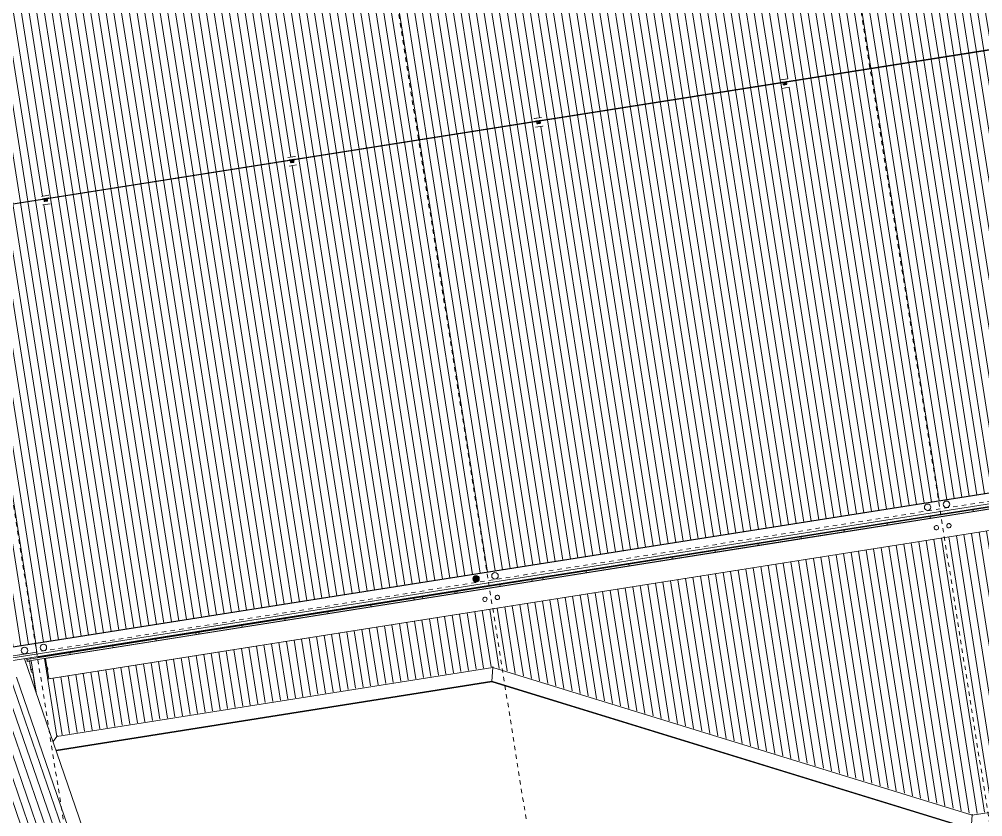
# Model space of a CAD drawing. Header units: metres. Extents: x -2358 to -2216, y 3959 to 4067.
# Drawn here: x -2309.77 to -2287.64, y 3996.88 to 4015.19 of the extents above; entities that cross this region are included whole.
import ezdxf

# ---------------------------------------------------------------- set-up
doc = ezdxf.new("R2010")
doc.units = ezdxf.units.M
doc.linetypes.add('Grid Line', pattern=[0.021, 0.012, -0.003, 0.003, -0.003])
for name, color, linetype, lineweight in [('A-ROOF', 132, 'Continuous', 5), ('A-ROOF-OTLN', 132, 'Continuous', 5), ('A-ROOF-PATT', 132, 'Continuous', 5), ('A-WALL', 113, 'Continuous', 5), ('P-SANR-FIXT', 6, 'Continuous', 5), ('Q-SPCQ', 91, 'Continuous', 5), ('S-GRID', 1, 'Continuous', 5)]:
    doc.layers.add(name, color=color, linetype=linetype, lineweight=lineweight)

# ---------------------------------------------------------------- blocks, each defined once
blk = doc.blocks.new('Downpipe - L Spreader - Default-V1-ROOF - Part B')
at = {"layer": 'P-SANR-FIXT'}
blk.add_hatch(color=11, dxfattribs=at).paths.add_polyline_path([(-0.04, 0.435), (-0.02, 0.438), (-0.002, 0.445), (0.013, 0.457), (0.025, 0.473), (0.033, 0.491), (0.035, 0.51), (0.033, 0.529), (0.025, 0.548), (0.013, 0.563), (-0.002, 0.575), (-0.02, 0.582), (-0.04, 0.585), (-0.059, 0.582), (-0.077, 0.575), (-0.094, 0.562), (-0.105, 0.548), (-0.112, 0.529), (-0.115, 0.51), (-0.112, 0.491), (-0.105, 0.473), (-0.092, 0.456), (-0.077, 0.445), (-0.059, 0.438)])
for start, end in [(0, 180), (180, 0)]:
    blk.add_arc((-0.04, 0.51), 0.075, start, end, dxfattribs=at)
blk = doc.blocks.new('Downpipe - L Spreader - Default-V3-ROOF - Part B')
at = {"layer": 'P-SANR-FIXT'}
for start, end in [(0, 180), (180, 0)]:
    blk.add_arc((-0.04, 0.51), 0.075, start, end, dxfattribs=at)
blk = doc.blocks.new('Static Line_Sayfa_Metal Deck_Pan Mount - Up to 15 _ pitch - Max 2 Users-1847625-ROOF - Part B')
at = {"layer": 'Q-SPCQ'}
for p, q in [((-2241.27, 4021.782), (-2314.822, 4010.184)), ((-2314.821, 4010.176), (-2241.269, 4021.774)), ((-2292.287, 4013.802), (-2292.283, 4013.802)), ((-2292.281, 4013.802), (-2292.285, 4013.803)), ((-2292.282, 4013.802), (-2292.118, 4013.827)), ((-2292.12, 4013.827), (-2292.28, 4013.802)), ((-2292.256, 4013.745), (-2292.26, 4013.743)), ((-2292.259, 4013.737), (-2292.26, 4013.743)), ((-2292.258, 4013.733), (-2292.259, 4013.737)), ((-2292.258, 4013.733), (-2292.254, 4013.732)), ((-2292.128, 4013.765), (-2292.253, 4013.745)), ((-2292.251, 4013.732), (-2292.126, 4013.752)), ((-2292.151, 4013.763), (-2292.23, 4013.75)), ((-2292.23, 4013.75), (-2292.23, 4013.75)), ((-2292.23, 4013.75), (-2292.23, 4013.749)), ((-2292.222, 4013.695), (-2292.228, 4013.737)), ((-2292.204, 4013.713), (-2292.204, 4013.713)), ((-2292.204, 4013.682), (-2292.155, 4013.69)), ((-2292.196, 4013.714), (-2292.196, 4013.713)), ((-2292.194, 4013.713), (-2292.194, 4013.713)), ((-2292.175, 4013.716), (-2292.175, 4013.716)), ((-2292.173, 4013.717), (-2292.173, 4013.717)), ((-2292.165, 4013.719), (-2292.165, 4013.719)), ((-2292.151, 4013.761), (-2292.151, 4013.763)), ((-2292.151, 4013.763), (-2292.151, 4013.762)), ((-2292.149, 4013.749), (-2292.143, 4013.707)), ((-2292.121, 4013.765), (-2292.126, 4013.765)), ((-2292.124, 4013.753), (-2292.12, 4013.754)), ((-2292.121, 4013.765), (-2292.12, 4013.759)), ((-2292.12, 4013.759), (-2292.12, 4013.755)), ((-2292.116, 4013.829), (-2292.119, 4013.828)), ((-2292.117, 4013.828), (-2292.114, 4013.829)), ((-2292.252, 4013.605), (-2292.256, 4013.605)), ((-2292.087, 4013.631), (-2292.251, 4013.605)), ((-2292.083, 4013.633), (-2292.086, 4013.631)), ((-2297.944, 4012.91), (-2297.941, 4012.909)), ((-2297.939, 4012.91), (-2297.942, 4012.91)), ((-2297.94, 4012.91), (-2297.776, 4012.935)), ((-2297.777, 4012.935), (-2297.938, 4012.91)), ((-2297.913, 4012.853), (-2297.917, 4012.851)), ((-2297.916, 4012.845), (-2297.917, 4012.851)), ((-2297.916, 4012.841), (-2297.916, 4012.845)), ((-2297.916, 4012.841), (-2297.911, 4012.84)), ((-2297.786, 4012.873), (-2297.911, 4012.853)), ((-2297.909, 4012.84), (-2297.784, 4012.86)), ((-2297.809, 4012.871), (-2297.888, 4012.858)), ((-2297.888, 4012.858), (-2297.888, 4012.858)), ((-2297.888, 4012.857), (-2297.888, 4012.856)), ((-2297.879, 4012.803), (-2297.886, 4012.845)), ((-2297.862, 4012.821), (-2297.862, 4012.82)), ((-2297.862, 4012.79), (-2297.813, 4012.798)), ((-2297.854, 4012.822), (-2297.854, 4012.821)), ((-2297.852, 4012.821), (-2297.852, 4012.821)), ((-2297.832, 4012.824), (-2297.832, 4012.824)), ((-2297.83, 4012.825), (-2297.831, 4012.825)), ((-2297.822, 4012.827), (-2297.823, 4012.827)), ((-2297.809, 4012.869), (-2297.809, 4012.87)), ((-2297.809, 4012.87), (-2297.809, 4012.87)), ((-2297.807, 4012.857), (-2297.8, 4012.815)), ((-2297.779, 4012.873), (-2297.783, 4012.873)), ((-2297.781, 4012.861), (-2297.777, 4012.862)), ((-2297.779, 4012.873), (-2297.778, 4012.867)), ((-2297.778, 4012.867), (-2297.777, 4012.863)), ((-2297.773, 4012.937), (-2297.776, 4012.935)), ((-2297.775, 4012.936), (-2297.771, 4012.937)), ((-2297.91, 4012.713), (-2297.913, 4012.713)), ((-2297.745, 4012.739), (-2297.909, 4012.713)), ((-2297.74, 4012.741), (-2297.744, 4012.739)), ((-2303.602, 4012.018), (-2303.598, 4012.017)), ((-2303.597, 4012.018), (-2303.6, 4012.018)), ((-2303.597, 4012.017), (-2303.434, 4012.043)), ((-2303.435, 4012.043), (-2303.596, 4012.018)), ((-2303.571, 4011.96), (-2303.575, 4011.959)), ((-2303.574, 4011.953), (-2303.575, 4011.959)), ((-2303.573, 4011.949), (-2303.574, 4011.953)), ((-2303.573, 4011.948), (-2303.569, 4011.948)), ((-2303.443, 4011.981), (-2303.569, 4011.961)), ((-2303.567, 4011.948), (-2303.441, 4011.968)), ((-2303.467, 4011.978), (-2303.546, 4011.966)), ((-2303.546, 4011.966), (-2303.546, 4011.966)), ((-2303.546, 4011.965), (-2303.545, 4011.964)), ((-2303.537, 4011.911), (-2303.544, 4011.952)), ((-2303.52, 4011.898), (-2303.471, 4011.906)), ((-2303.519, 4011.929), (-2303.519, 4011.928)), ((-2303.511, 4011.93), (-2303.511, 4011.929)), ((-2303.509, 4011.929), (-2303.509, 4011.929)), ((-2303.49, 4011.932), (-2303.49, 4011.932)), ((-2303.488, 4011.933), (-2303.488, 4011.933)), ((-2303.48, 4011.934), (-2303.48, 4011.935)), ((-2303.466, 4011.977), (-2303.467, 4011.978)), ((-2303.467, 4011.978), (-2303.467, 4011.978)), ((-2303.465, 4011.965), (-2303.458, 4011.923)), ((-2303.437, 4011.981), (-2303.441, 4011.981)), ((-2303.439, 4011.969), (-2303.435, 4011.97)), ((-2303.437, 4011.981), (-2303.436, 4011.975)), ((-2303.436, 4011.975), (-2303.435, 4011.971)), ((-2303.431, 4012.045), (-2303.434, 4012.043)), ((-2303.433, 4012.043), (-2303.429, 4012.045)), ((-2303.567, 4011.821), (-2303.571, 4011.821)), ((-2303.402, 4011.846), (-2303.566, 4011.821)), ((-2303.398, 4011.848), (-2303.402, 4011.847)), ((-2309.26, 4011.126), (-2309.256, 4011.125)), ((-2309.254, 4011.126), (-2309.258, 4011.126)), ((-2309.255, 4011.125), (-2309.091, 4011.151)), ((-2309.093, 4011.151), (-2309.253, 4011.126)), ((-2309.229, 4011.068), (-2309.233, 4011.067)), ((-2309.232, 4011.061), (-2309.233, 4011.067)), ((-2309.231, 4011.057), (-2309.232, 4011.061)), ((-2309.231, 4011.056), (-2309.227, 4011.056)), ((-2309.101, 4011.089), (-2309.226, 4011.069)), ((-2309.224, 4011.056), (-2309.099, 4011.076)), ((-2309.124, 4011.086), (-2309.203, 4011.074)), ((-2309.203, 4011.074), (-2309.203, 4011.074)), ((-2309.203, 4011.073), (-2309.203, 4011.072)), ((-2309.195, 4011.019), (-2309.201, 4011.06)), ((-2309.178, 4011.006), (-2309.128, 4011.014)), ((-2309.177, 4011.036), (-2309.177, 4011.036)), ((-2309.169, 4011.037), (-2309.169, 4011.037)), ((-2309.167, 4011.037), (-2309.167, 4011.037)), ((-2309.148, 4011.04), (-2309.148, 4011.04)), ((-2309.146, 4011.04), (-2309.146, 4011.041)), ((-2309.138, 4011.042), (-2309.138, 4011.043)), ((-2309.124, 4011.085), (-2309.124, 4011.086)), ((-2309.124, 4011.086), (-2309.124, 4011.086)), ((-2309.122, 4011.073), (-2309.116, 4011.031)), ((-2309.094, 4011.088), (-2309.099, 4011.089)), ((-2309.097, 4011.076), (-2309.093, 4011.078)), ((-2309.094, 4011.088), (-2309.094, 4011.083)), ((-2309.094, 4011.083), (-2309.093, 4011.079)), ((-2309.089, 4011.153), (-2309.092, 4011.151)), ((-2309.09, 4011.151), (-2309.087, 4011.153)), ((-2309.225, 4010.928), (-2309.229, 4010.929)), ((-2309.06, 4010.954), (-2309.224, 4010.928)), ((-2309.056, 4010.956), (-2309.059, 4010.955))]:
    blk.add_line(p, q, dxfattribs=at)
at = {"layer": 'Q-SPCQ', "flags": 128}
for points in [[(-2292.256, 4013.745), (-2292.255, 4013.745), (-2292.255, 4013.745), (-2292.254, 4013.745), (-2292.254, 4013.745), (-2292.254, 4013.745), (-2292.253, 4013.745)], [(-2292.251, 4013.732), (-2292.252, 4013.732), (-2292.252, 4013.732), (-2292.252, 4013.732), (-2292.253, 4013.732), (-2292.253, 4013.732), (-2292.254, 4013.732)], [(-2292.196, 4013.713), (-2292.196, 4013.713), (-2292.196, 4013.712), (-2292.196, 4013.712), (-2292.195, 4013.711), (-2292.195, 4013.711), (-2292.195, 4013.71), (-2292.195, 4013.71), (-2292.195, 4013.71), (-2292.195, 4013.709), (-2292.194, 4013.709), (-2292.194, 4013.708), (-2292.194, 4013.708), (-2292.193, 4013.708), (-2292.193, 4013.707), (-2292.193, 4013.707), (-2292.193, 4013.707), (-2292.192, 4013.706), (-2292.192, 4013.706), (-2292.191, 4013.706), (-2292.191, 4013.705), (-2292.191, 4013.705), (-2292.19, 4013.705), (-2292.19, 4013.705), (-2292.189, 4013.704), (-2292.189, 4013.704), (-2292.189, 4013.704), (-2292.188, 4013.704), (-2292.188, 4013.704), (-2292.187, 4013.704), (-2292.187, 4013.704), (-2292.186, 4013.703), (-2292.186, 4013.703), (-2292.185, 4013.703), (-2292.185, 4013.703), (-2292.184, 4013.703), (-2292.184, 4013.703), (-2292.184, 4013.703), (-2292.183, 4013.703), (-2292.183, 4013.703), (-2292.182, 4013.703)], [(-2292.194, 4013.713), (-2292.194, 4013.713), (-2292.194, 4013.712), (-2292.194, 4013.712), (-2292.193, 4013.712), (-2292.193, 4013.711), (-2292.193, 4013.711), (-2292.193, 4013.711), (-2292.193, 4013.71), (-2292.193, 4013.71), (-2292.193, 4013.71), (-2292.192, 4013.709), (-2292.192, 4013.709), (-2292.192, 4013.709), (-2292.192, 4013.708), (-2292.191, 4013.708), (-2292.191, 4013.708), (-2292.191, 4013.707), (-2292.19, 4013.707), (-2292.19, 4013.707), (-2292.19, 4013.707), (-2292.19, 4013.707), (-2292.189, 4013.706), (-2292.189, 4013.706), (-2292.189, 4013.706), (-2292.188, 4013.706), (-2292.188, 4013.706), (-2292.187, 4013.706), (-2292.187, 4013.705), (-2292.187, 4013.705), (-2292.186, 4013.705), (-2292.186, 4013.705), (-2292.186, 4013.705), (-2292.185, 4013.705), (-2292.185, 4013.705), (-2292.184, 4013.705), (-2292.184, 4013.705), (-2292.184, 4013.705), (-2292.183, 4013.705), (-2292.183, 4013.705), (-2292.183, 4013.705)], [(-2292.183, 4013.705), (-2292.182, 4013.705), (-2292.182, 4013.705), (-2292.182, 4013.705), (-2292.181, 4013.705), (-2292.181, 4013.706), (-2292.181, 4013.706), (-2292.18, 4013.706), (-2292.18, 4013.706), (-2292.179, 4013.706), (-2292.179, 4013.706), (-2292.179, 4013.707), (-2292.179, 4013.707), (-2292.178, 4013.707), (-2292.178, 4013.707), (-2292.178, 4013.708), (-2292.177, 4013.708), (-2292.177, 4013.708), (-2292.177, 4013.708), (-2292.177, 4013.709), (-2292.176, 4013.709), (-2292.176, 4013.709), (-2292.176, 4013.71), (-2292.176, 4013.71), (-2292.176, 4013.71), (-2292.175, 4013.711), (-2292.175, 4013.711), (-2292.175, 4013.711), (-2292.175, 4013.712), (-2292.175, 4013.712), (-2292.175, 4013.713), (-2292.175, 4013.713), (-2292.175, 4013.713), (-2292.175, 4013.714), (-2292.175, 4013.714), (-2292.175, 4013.715), (-2292.175, 4013.715), (-2292.175, 4013.715), (-2292.175, 4013.716), (-2292.175, 4013.716), (-2292.175, 4013.716)], [(-2292.182, 4013.703), (-2292.182, 4013.703), (-2292.182, 4013.704), (-2292.181, 4013.704), (-2292.181, 4013.704), (-2292.18, 4013.704), (-2292.18, 4013.704), (-2292.179, 4013.704), (-2292.179, 4013.705), (-2292.179, 4013.705), (-2292.178, 4013.705), (-2292.178, 4013.705), (-2292.177, 4013.706), (-2292.177, 4013.706), (-2292.177, 4013.706), (-2292.176, 4013.706), (-2292.176, 4013.707), (-2292.176, 4013.707), (-2292.175, 4013.707), (-2292.175, 4013.708), (-2292.175, 4013.708), (-2292.174, 4013.709), (-2292.174, 4013.709), (-2292.174, 4013.709), (-2292.174, 4013.71), (-2292.174, 4013.71), (-2292.173, 4013.711), (-2292.173, 4013.711), (-2292.173, 4013.712), (-2292.173, 4013.712), (-2292.173, 4013.712), (-2292.173, 4013.713), (-2292.173, 4013.713), (-2292.173, 4013.714), (-2292.173, 4013.714), (-2292.173, 4013.715), (-2292.173, 4013.715), (-2292.173, 4013.716), (-2292.173, 4013.716), (-2292.173, 4013.717), (-2292.173, 4013.717)], [(-2292.128, 4013.765), (-2292.128, 4013.765), (-2292.127, 4013.765), (-2292.127, 4013.765), (-2292.126, 4013.765), (-2292.126, 4013.765), (-2292.126, 4013.765)], [(-2292.124, 4013.753), (-2292.124, 4013.753), (-2292.125, 4013.753), (-2292.125, 4013.752), (-2292.125, 4013.752), (-2292.126, 4013.752), (-2292.126, 4013.752)], [(-2297.913, 4012.853), (-2297.913, 4012.853), (-2297.912, 4012.853), (-2297.912, 4012.853), (-2297.912, 4012.853), (-2297.911, 4012.853), (-2297.911, 4012.853)], [(-2297.909, 4012.84), (-2297.909, 4012.84), (-2297.91, 4012.84), (-2297.91, 4012.84), (-2297.911, 4012.84), (-2297.911, 4012.84), (-2297.911, 4012.84)], [(-2297.854, 4012.821), (-2297.854, 4012.821), (-2297.853, 4012.82), (-2297.853, 4012.82), (-2297.853, 4012.819), (-2297.853, 4012.819), (-2297.853, 4012.818), (-2297.853, 4012.818), (-2297.852, 4012.817), (-2297.852, 4012.817), (-2297.852, 4012.817), (-2297.852, 4012.816), (-2297.851, 4012.816), (-2297.851, 4012.816), (-2297.851, 4012.815), (-2297.851, 4012.815), (-2297.85, 4012.814), (-2297.85, 4012.814), (-2297.85, 4012.814), (-2297.849, 4012.814), (-2297.849, 4012.813), (-2297.848, 4012.813), (-2297.848, 4012.813), (-2297.848, 4012.813), (-2297.847, 4012.812), (-2297.847, 4012.812), (-2297.846, 4012.812), (-2297.846, 4012.812), (-2297.845, 4012.812), (-2297.845, 4012.812), (-2297.845, 4012.811), (-2297.844, 4012.811), (-2297.844, 4012.811), (-2297.843, 4012.811), (-2297.843, 4012.811), (-2297.842, 4012.811), (-2297.842, 4012.811), (-2297.841, 4012.811), (-2297.841, 4012.811), (-2297.84, 4012.811), (-2297.84, 4012.811)], [(-2297.852, 4012.821), (-2297.851, 4012.821), (-2297.851, 4012.82), (-2297.851, 4012.82), (-2297.851, 4012.82), (-2297.851, 4012.819), (-2297.851, 4012.819), (-2297.851, 4012.818), (-2297.851, 4012.818), (-2297.85, 4012.818), (-2297.85, 4012.817), (-2297.85, 4012.817), (-2297.85, 4012.817), (-2297.85, 4012.816), (-2297.849, 4012.816), (-2297.849, 4012.816), (-2297.849, 4012.816), (-2297.848, 4012.815), (-2297.848, 4012.815), (-2297.848, 4012.815), (-2297.848, 4012.815), (-2297.847, 4012.814), (-2297.847, 4012.814), (-2297.847, 4012.814), (-2297.846, 4012.814), (-2297.846, 4012.814), (-2297.845, 4012.814), (-2297.845, 4012.813), (-2297.845, 4012.813), (-2297.844, 4012.813), (-2297.844, 4012.813), (-2297.844, 4012.813), (-2297.843, 4012.813), (-2297.843, 4012.813), (-2297.842, 4012.813), (-2297.842, 4012.813), (-2297.842, 4012.813), (-2297.841, 4012.813), (-2297.841, 4012.813), (-2297.841, 4012.813), (-2297.84, 4012.813)], [(-2297.84, 4012.811), (-2297.84, 4012.811), (-2297.839, 4012.811), (-2297.839, 4012.812), (-2297.838, 4012.812), (-2297.838, 4012.812), (-2297.837, 4012.812), (-2297.837, 4012.812), (-2297.837, 4012.812), (-2297.836, 4012.813), (-2297.836, 4012.813), (-2297.835, 4012.813), (-2297.835, 4012.813), (-2297.835, 4012.814), (-2297.834, 4012.814), (-2297.834, 4012.814), (-2297.834, 4012.815), (-2297.833, 4012.815), (-2297.833, 4012.815), (-2297.833, 4012.816), (-2297.832, 4012.816), (-2297.832, 4012.816), (-2297.832, 4012.817), (-2297.832, 4012.817), (-2297.831, 4012.818), (-2297.831, 4012.818), (-2297.831, 4012.819), (-2297.831, 4012.819), (-2297.831, 4012.819), (-2297.831, 4012.82), (-2297.831, 4012.82), (-2297.83, 4012.821), (-2297.83, 4012.821), (-2297.83, 4012.822), (-2297.83, 4012.822), (-2297.83, 4012.823), (-2297.83, 4012.823), (-2297.83, 4012.824), (-2297.83, 4012.824), (-2297.83, 4012.825), (-2297.83, 4012.825)], [(-2297.84, 4012.813), (-2297.84, 4012.813), (-2297.84, 4012.813), (-2297.839, 4012.813), (-2297.839, 4012.813), (-2297.839, 4012.813), (-2297.838, 4012.814), (-2297.838, 4012.814), (-2297.838, 4012.814), (-2297.837, 4012.814), (-2297.837, 4012.814), (-2297.837, 4012.815), (-2297.836, 4012.815), (-2297.836, 4012.815), (-2297.836, 4012.815), (-2297.835, 4012.816), (-2297.835, 4012.816), (-2297.835, 4012.816), (-2297.835, 4012.816), (-2297.834, 4012.817), (-2297.834, 4012.817), (-2297.834, 4012.817), (-2297.834, 4012.818), (-2297.833, 4012.818), (-2297.833, 4012.818), (-2297.833, 4012.819), (-2297.833, 4012.819), (-2297.833, 4012.819), (-2297.833, 4012.82), (-2297.833, 4012.82), (-2297.832, 4012.821), (-2297.832, 4012.821), (-2297.832, 4012.821), (-2297.832, 4012.822), (-2297.832, 4012.822), (-2297.832, 4012.822), (-2297.832, 4012.823), (-2297.832, 4012.823), (-2297.832, 4012.824), (-2297.832, 4012.824), (-2297.832, 4012.824)], [(-2297.786, 4012.873), (-2297.785, 4012.873), (-2297.785, 4012.873), (-2297.785, 4012.873), (-2297.784, 4012.873), (-2297.784, 4012.873), (-2297.783, 4012.873)], [(-2297.781, 4012.861), (-2297.782, 4012.861), (-2297.782, 4012.86), (-2297.783, 4012.86), (-2297.783, 4012.86), (-2297.783, 4012.86), (-2297.784, 4012.86)], [(-2303.571, 4011.96), (-2303.571, 4011.961), (-2303.57, 4011.961), (-2303.57, 4011.961), (-2303.569, 4011.961), (-2303.569, 4011.961), (-2303.569, 4011.961)], [(-2303.567, 4011.948), (-2303.567, 4011.948), (-2303.567, 4011.948), (-2303.568, 4011.948), (-2303.568, 4011.948), (-2303.569, 4011.948), (-2303.569, 4011.948)], [(-2303.511, 4011.929), (-2303.511, 4011.928), (-2303.511, 4011.928), (-2303.511, 4011.928), (-2303.511, 4011.927), (-2303.511, 4011.927), (-2303.511, 4011.926), (-2303.51, 4011.926), (-2303.51, 4011.925), (-2303.51, 4011.925), (-2303.51, 4011.925), (-2303.509, 4011.924), (-2303.509, 4011.924), (-2303.509, 4011.923), (-2303.509, 4011.923), (-2303.508, 4011.923), (-2303.508, 4011.922), (-2303.508, 4011.922), (-2303.507, 4011.922), (-2303.507, 4011.921), (-2303.506, 4011.921), (-2303.506, 4011.921), (-2303.506, 4011.921), (-2303.505, 4011.92), (-2303.505, 4011.92), (-2303.504, 4011.92), (-2303.504, 4011.92), (-2303.504, 4011.92), (-2303.503, 4011.92), (-2303.503, 4011.919), (-2303.502, 4011.919), (-2303.502, 4011.919), (-2303.501, 4011.919), (-2303.501, 4011.919), (-2303.5, 4011.919), (-2303.5, 4011.919), (-2303.499, 4011.919), (-2303.499, 4011.919), (-2303.498, 4011.919), (-2303.498, 4011.919), (-2303.498, 4011.919)], [(-2303.509, 4011.929), (-2303.509, 4011.929), (-2303.509, 4011.928), (-2303.509, 4011.928), (-2303.509, 4011.927), (-2303.509, 4011.927), (-2303.509, 4011.927), (-2303.508, 4011.926), (-2303.508, 4011.926), (-2303.508, 4011.926), (-2303.508, 4011.925), (-2303.508, 4011.925), (-2303.507, 4011.925), (-2303.507, 4011.924), (-2303.507, 4011.924), (-2303.507, 4011.924), (-2303.506, 4011.924), (-2303.506, 4011.923), (-2303.506, 4011.923), (-2303.506, 4011.923), (-2303.505, 4011.923), (-2303.505, 4011.922), (-2303.505, 4011.922), (-2303.504, 4011.922), (-2303.504, 4011.922), (-2303.504, 4011.922), (-2303.503, 4011.921), (-2303.503, 4011.921), (-2303.502, 4011.921), (-2303.502, 4011.921), (-2303.502, 4011.921), (-2303.501, 4011.921), (-2303.501, 4011.921), (-2303.501, 4011.921), (-2303.5, 4011.921), (-2303.5, 4011.921), (-2303.499, 4011.921), (-2303.499, 4011.921), (-2303.499, 4011.921), (-2303.498, 4011.921), (-2303.498, 4011.921)], [(-2303.498, 4011.919), (-2303.497, 4011.919), (-2303.497, 4011.919), (-2303.497, 4011.919), (-2303.496, 4011.92), (-2303.496, 4011.92), (-2303.495, 4011.92), (-2303.495, 4011.92), (-2303.494, 4011.92), (-2303.494, 4011.921), (-2303.494, 4011.921), (-2303.493, 4011.921), (-2303.493, 4011.921), (-2303.492, 4011.922), (-2303.492, 4011.922), (-2303.492, 4011.922), (-2303.491, 4011.923), (-2303.491, 4011.923), (-2303.491, 4011.923), (-2303.49, 4011.924), (-2303.49, 4011.924), (-2303.49, 4011.924), (-2303.49, 4011.925), (-2303.489, 4011.925), (-2303.489, 4011.926), (-2303.489, 4011.926), (-2303.489, 4011.926), (-2303.489, 4011.927), (-2303.488, 4011.927), (-2303.488, 4011.928), (-2303.488, 4011.928), (-2303.488, 4011.929), (-2303.488, 4011.929), (-2303.488, 4011.93), (-2303.488, 4011.93), (-2303.488, 4011.931), (-2303.488, 4011.931), (-2303.488, 4011.932), (-2303.488, 4011.932), (-2303.488, 4011.932), (-2303.488, 4011.933)], [(-2303.498, 4011.921), (-2303.498, 4011.921), (-2303.497, 4011.921), (-2303.497, 4011.921), (-2303.497, 4011.921), (-2303.496, 4011.921), (-2303.496, 4011.922), (-2303.496, 4011.922), (-2303.495, 4011.922), (-2303.495, 4011.922), (-2303.495, 4011.922), (-2303.494, 4011.922), (-2303.494, 4011.923), (-2303.494, 4011.923), (-2303.493, 4011.923), (-2303.493, 4011.923), (-2303.493, 4011.924), (-2303.492, 4011.924), (-2303.492, 4011.924), (-2303.492, 4011.925), (-2303.492, 4011.925), (-2303.492, 4011.925), (-2303.491, 4011.926), (-2303.491, 4011.926), (-2303.491, 4011.926), (-2303.491, 4011.927), (-2303.491, 4011.927), (-2303.491, 4011.927), (-2303.49, 4011.928), (-2303.49, 4011.928), (-2303.49, 4011.928), (-2303.49, 4011.929), (-2303.49, 4011.929), (-2303.49, 4011.93), (-2303.49, 4011.93), (-2303.49, 4011.93), (-2303.49, 4011.931), (-2303.49, 4011.931), (-2303.49, 4011.932), (-2303.49, 4011.932), (-2303.49, 4011.932)], [(-2303.443, 4011.981), (-2303.443, 4011.981), (-2303.443, 4011.981), (-2303.442, 4011.981), (-2303.442, 4011.981), (-2303.441, 4011.981), (-2303.441, 4011.981)], [(-2303.439, 4011.969), (-2303.44, 4011.968), (-2303.44, 4011.968), (-2303.44, 4011.968), (-2303.441, 4011.968), (-2303.441, 4011.968), (-2303.441, 4011.968)], [(-2309.229, 4011.068), (-2309.228, 4011.068), (-2309.228, 4011.069), (-2309.227, 4011.069), (-2309.227, 4011.069), (-2309.227, 4011.069), (-2309.226, 4011.069)], [(-2309.224, 4011.056), (-2309.225, 4011.056), (-2309.225, 4011.056), (-2309.226, 4011.056), (-2309.226, 4011.056), (-2309.226, 4011.056), (-2309.227, 4011.056)], [(-2309.169, 4011.037), (-2309.169, 4011.036), (-2309.169, 4011.036), (-2309.169, 4011.035), (-2309.169, 4011.035), (-2309.168, 4011.035), (-2309.168, 4011.034), (-2309.168, 4011.034), (-2309.168, 4011.033), (-2309.168, 4011.033), (-2309.167, 4011.032), (-2309.167, 4011.032), (-2309.167, 4011.032), (-2309.167, 4011.031), (-2309.166, 4011.031), (-2309.166, 4011.031), (-2309.166, 4011.03), (-2309.165, 4011.03), (-2309.165, 4011.03), (-2309.165, 4011.029), (-2309.164, 4011.029), (-2309.164, 4011.029), (-2309.163, 4011.029), (-2309.163, 4011.028), (-2309.163, 4011.028), (-2309.162, 4011.028), (-2309.162, 4011.028), (-2309.161, 4011.028), (-2309.161, 4011.027), (-2309.16, 4011.027), (-2309.16, 4011.027), (-2309.159, 4011.027), (-2309.159, 4011.027), (-2309.159, 4011.027), (-2309.158, 4011.027), (-2309.158, 4011.027), (-2309.157, 4011.027), (-2309.157, 4011.027), (-2309.156, 4011.027), (-2309.156, 4011.027), (-2309.156, 4011.027)], [(-2309.167, 4011.037), (-2309.167, 4011.036), (-2309.167, 4011.036), (-2309.167, 4011.036), (-2309.167, 4011.035), (-2309.166, 4011.035), (-2309.166, 4011.035), (-2309.166, 4011.034), (-2309.166, 4011.034), (-2309.166, 4011.034), (-2309.166, 4011.033), (-2309.165, 4011.033), (-2309.165, 4011.033), (-2309.165, 4011.032), (-2309.165, 4011.032), (-2309.164, 4011.032), (-2309.164, 4011.031), (-2309.164, 4011.031), (-2309.164, 4011.031), (-2309.163, 4011.031), (-2309.163, 4011.03), (-2309.163, 4011.03), (-2309.162, 4011.03), (-2309.162, 4011.03), (-2309.162, 4011.03), (-2309.161, 4011.029), (-2309.161, 4011.029), (-2309.161, 4011.029), (-2309.16, 4011.029), (-2309.16, 4011.029), (-2309.159, 4011.029), (-2309.159, 4011.029), (-2309.159, 4011.029), (-2309.158, 4011.029), (-2309.158, 4011.029), (-2309.157, 4011.029), (-2309.157, 4011.029), (-2309.157, 4011.029), (-2309.156, 4011.029), (-2309.156, 4011.029), (-2309.156, 4011.029)], [(-2309.156, 4011.027), (-2309.155, 4011.027), (-2309.155, 4011.027), (-2309.154, 4011.027), (-2309.154, 4011.028), (-2309.153, 4011.028), (-2309.153, 4011.028), (-2309.152, 4011.028), (-2309.152, 4011.028), (-2309.152, 4011.028), (-2309.151, 4011.029), (-2309.151, 4011.029), (-2309.15, 4011.029), (-2309.15, 4011.03), (-2309.15, 4011.03), (-2309.149, 4011.03), (-2309.149, 4011.03), (-2309.149, 4011.031), (-2309.148, 4011.031), (-2309.148, 4011.032), (-2309.148, 4011.032), (-2309.148, 4011.032), (-2309.147, 4011.033), (-2309.147, 4011.033), (-2309.147, 4011.034), (-2309.147, 4011.034), (-2309.146, 4011.034), (-2309.146, 4011.035), (-2309.146, 4011.035), (-2309.146, 4011.036), (-2309.146, 4011.036), (-2309.146, 4011.037), (-2309.146, 4011.037), (-2309.146, 4011.038), (-2309.146, 4011.038), (-2309.146, 4011.038), (-2309.146, 4011.039), (-2309.146, 4011.039), (-2309.146, 4011.04), (-2309.146, 4011.04), (-2309.146, 4011.04)], [(-2309.156, 4011.029), (-2309.155, 4011.029), (-2309.155, 4011.029), (-2309.155, 4011.029), (-2309.154, 4011.029), (-2309.154, 4011.029), (-2309.154, 4011.029), (-2309.153, 4011.03), (-2309.153, 4011.03), (-2309.153, 4011.03), (-2309.152, 4011.03), (-2309.152, 4011.03), (-2309.152, 4011.031), (-2309.151, 4011.031), (-2309.151, 4011.031), (-2309.151, 4011.031), (-2309.15, 4011.032), (-2309.15, 4011.032), (-2309.15, 4011.032), (-2309.15, 4011.032), (-2309.149, 4011.033), (-2309.149, 4011.033), (-2309.149, 4011.033), (-2309.149, 4011.034), (-2309.149, 4011.034), (-2309.148, 4011.034), (-2309.148, 4011.035), (-2309.148, 4011.035), (-2309.148, 4011.036), (-2309.148, 4011.036), (-2309.148, 4011.036), (-2309.148, 4011.037), (-2309.148, 4011.037), (-2309.148, 4011.037), (-2309.148, 4011.038), (-2309.148, 4011.038), (-2309.148, 4011.039), (-2309.148, 4011.039), (-2309.148, 4011.039), (-2309.148, 4011.04), (-2309.148, 4011.04)], [(-2309.101, 4011.089), (-2309.101, 4011.089), (-2309.1, 4011.089), (-2309.1, 4011.089), (-2309.1, 4011.089), (-2309.099, 4011.089), (-2309.099, 4011.089)], [(-2309.097, 4011.076), (-2309.097, 4011.076), (-2309.098, 4011.076), (-2309.098, 4011.076), (-2309.098, 4011.076), (-2309.099, 4011.076), (-2309.099, 4011.076)]]:
    blk.add_lwpolyline(points, dxfattribs=at)
at = {"layer": 'Q-SPCQ'}
for centre, major_axis, ratio, start_param, end_param in [((-2292.282, 4013.802), (0.000988, 0.000156), 0.087156, 3.393752, 4.712389), ((-2292.28, 4013.802), (0.000988, 0.000156), 0.087156, 4.492616, 4.712389), ((-2292.28, 4013.802), (0.000988, 0.000156), 0.087156, 3.393752, 3.833298), ((-2292.292, 4013.738), (0.0691, 0.0109), 0.087156, 0.229391, 0.458783), ((-2292.207, 4013.697), (0.0148, 0.0023), 0.996195, 3.141593, 4.712389), ((-2292.207, 4013.697), (0.0148, 0.0023), 0.996195, 3.435816, 4.147516), ((-2292.184, 4013.716), (0.0196, 0.0031), 0.996195, 1.570796, 3.141593), ((-2292.184, 4013.716), (0.0196, 0.0031), 0.996195, 1.570796, 4.712389), ((-2292.184, 4013.716), (0.0116, 0.0018), 0.996195, 1.570796, 4.712389), ((-2292.184, 4013.716), (0.0196, 0.0031), 0.996195, 0, 1.570796), ((-2292.184, 4013.716), (0.0196, 0.0031), 0.996195, 4.712389, 7.853982), ((-2292.184, 4013.716), (0.0116, 0.0018), 0.996195, 4.712389, 7.853982), ((-2292.089, 4013.77), (0.0691, 0.0109), 0.087156, 2.68281, 2.912201), ((-2292.157, 4013.705), (0.0148, 0.0023), 0.996195, 4.712389, 6.283185), ((-2292.157, 4013.705), (0.0148, 0.0023), 0.996195, 5.565007, 5.954166), ((-2292.12, 4013.827), (0.000988, 0.000156), 0.087156, 4.712389, 4.932162), ((-2292.12, 4013.827), (0.000988, 0.000156), 0.087156, 5.371707, 6.031026), ((-2292.118, 4013.828), (0.000988, 0.000156), 0.087156, 4.712389, 6.031026), ((-2292.251, 4013.605), (0.000988, 0.000156), 0.087156, 3.393752, 4.712389), ((-2292.087, 4013.631), (0.000988, 0.000156), 0.087156, 4.712389, 6.031026), ((-2297.94, 4012.91), (0.000988, 0.000156), 0.087156, 3.393752, 4.712389), ((-2297.938, 4012.91), (0.000988, 0.000156), 0.087156, 3.393752, 3.833298), ((-2297.938, 4012.91), (0.000988, 0.000156), 0.087156, 4.492616, 4.712389), ((-2297.95, 4012.845), (0.0691, 0.0109), 0.087156, 0.229391, 0.458783), ((-2297.865, 4012.805), (0.0148, 0.0023), 0.996195, 3.141593, 4.712389), ((-2297.865, 4012.805), (0.0148, 0.0023), 0.996195, 3.435816, 4.147516), ((-2297.842, 4012.824), (0.0196, 0.0031), 0.996195, 1.570796, 3.141593), ((-2297.842, 4012.823), (0.0196, 0.0031), 0.996195, 1.570796, 4.712389), ((-2297.842, 4012.823), (0.0116, 0.0018), 0.996195, 1.570796, 4.712389), ((-2297.842, 4012.823), (0.0196, 0.0031), 0.996195, 4.712389, 7.853982), ((-2297.842, 4012.824), (0.0196, 0.0031), 0.996195, 0, 1.570796), ((-2297.842, 4012.823), (0.0116, 0.0018), 0.996195, 4.712389, 7.853982), ((-2297.747, 4012.877), (0.0691, 0.0109), 0.087156, 2.68281, 2.912201), ((-2297.815, 4012.813), (0.0148, 0.0023), 0.996195, 4.712389, 6.283185), ((-2297.815, 4012.813), (0.0148, 0.0023), 0.996195, 5.565007, 5.954166), ((-2297.777, 4012.935), (0.000988, 0.000156), 0.087156, 5.371707, 6.031026), ((-2297.777, 4012.935), (0.000988, 0.000156), 0.087156, 4.712389, 4.932162), ((-2297.776, 4012.935), (0.000988, 0.000156), 0.087156, 4.712389, 6.031026), ((-2297.909, 4012.713), (0.000988, 0.000156), 0.087156, 3.393752, 4.712389), ((-2297.745, 4012.739), (0.000988, 0.000156), 0.087156, 4.712389, 6.031026), ((-2303.597, 4012.017), (0.000988, 0.000156), 0.087156, 3.393752, 4.712389), ((-2303.596, 4012.018), (0.000988, 0.000156), 0.087156, 3.393752, 3.833298), ((-2303.596, 4012.018), (0.000988, 0.000156), 0.087156, 4.492616, 4.712389), ((-2303.607, 4011.953), (0.0691, 0.0109), 0.087156, 0.229391, 0.458783), ((-2303.522, 4011.913), (0.0148, 0.0023), 0.996195, 3.141593, 4.712389), ((-2303.522, 4011.913), (0.0148, 0.0023), 0.996195, 3.435816, 4.147516), ((-2303.5, 4011.931), (0.0196, 0.0031), 0.996195, 1.570796, 4.712389), ((-2303.5, 4011.932), (0.0196, 0.0031), 0.996195, 1.570796, 3.141593), ((-2303.5, 4011.931), (0.0116, 0.0018), 0.996195, 1.570796, 4.712389), ((-2303.5, 4011.932), (0.0196, 0.0031), 0.996195, 0, 1.570796), ((-2303.5, 4011.931), (0.0196, 0.0031), 0.996195, 4.712389, 7.853982), ((-2303.5, 4011.931), (0.0116, 0.0018), 0.996195, 4.712389, 7.853982), ((-2303.404, 4011.985), (0.0691, 0.0109), 0.087156, 2.68281, 2.912201), ((-2303.473, 4011.921), (0.0148, 0.0023), 0.996195, 4.712389, 6.283185), ((-2303.473, 4011.921), (0.0148, 0.0023), 0.996195, 5.565007, 5.954166), ((-2303.435, 4012.043), (0.000988, 0.000156), 0.087156, 4.712389, 4.932162), ((-2303.434, 4012.043), (0.000988, 0.000156), 0.087156, 4.712389, 6.031026), ((-2303.435, 4012.043), (0.000988, 0.000156), 0.087156, 5.371707, 6.031026), ((-2303.566, 4011.821), (0.000988, 0.000156), 0.087156, 3.393752, 4.712389), ((-2303.403, 4011.847), (0.000988, 0.000156), 0.087156, 4.712389, 6.031026), ((-2309.255, 4011.125), (0.000988, 0.000156), 0.087156, 3.393752, 4.712389), ((-2309.253, 4011.126), (0.000988, 0.000156), 0.087156, 4.492616, 4.712389), ((-2309.253, 4011.126), (0.000988, 0.000156), 0.087156, 3.393752, 3.833298), ((-2309.265, 4011.061), (0.0691, 0.0109), 0.087156, 0.229391, 0.458783), ((-2309.18, 4011.021), (0.0148, 0.0023), 0.996195, 3.141593, 4.712389), ((-2309.18, 4011.021), (0.0148, 0.0023), 0.996195, 3.435816, 4.147516), ((-2309.158, 4011.04), (0.0196, 0.0031), 0.996195, 1.570796, 3.141593), ((-2309.158, 4011.039), (0.0196, 0.0031), 0.996195, 1.570796, 4.712389), ((-2309.158, 4011.039), (0.0116, 0.0018), 0.996195, 1.570796, 4.712389), ((-2309.158, 4011.04), (0.0196, 0.0031), 0.996195, 0, 1.570796), ((-2309.158, 4011.039), (0.0196, 0.0031), 0.996195, 4.712389, 7.853982), ((-2309.158, 4011.039), (0.0116, 0.0018), 0.996195, 4.712389, 7.853982), ((-2309.062, 4011.093), (0.0691, 0.0109), 0.087156, 2.68281, 2.912201), ((-2309.131, 4011.029), (0.0148, 0.0023), 0.996195, 4.712389, 6.283185), ((-2309.131, 4011.029), (0.0148, 0.0023), 0.996195, 5.565007, 5.954166), ((-2309.093, 4011.151), (0.000988, 0.000156), 0.087156, 4.712389, 4.932162), ((-2309.093, 4011.151), (0.000988, 0.000156), 0.087156, 5.371707, 6.031026), ((-2309.091, 4011.151), (0.000988, 0.000156), 0.087156, 4.712389, 6.031026), ((-2309.224, 4010.929), (0.000988, 0.000156), 0.087156, 3.393752, 4.712389), ((-2309.06, 4010.954), (0.000988, 0.000156), 0.087156, 4.712389, 6.031026)]:
    blk.add_ellipse(centre, major_axis=major_axis, ratio=ratio, start_param=start_param, end_param=end_param, dxfattribs=at)
blk = doc.blocks.new('Roof Gutters3 - Roof Gutters-1885272-ROOF - Part B')
at = {"layer": 'A-ROOF'}
for p, q in [((-2309.649, 4000.508), (-2298.261, 3967.435)), ((-2309.645, 4000.509), (-2298.274, 3967.485)), ((-2309.829, 4000.084), (-2298.552, 3967.334))]:
    blk.add_line(p, q, dxfattribs=at)
blk = doc.blocks.new('Downpipe - L Spreader - 100D-V21-ROOF - Part B')
at = {"layer": 'P-SANR-FIXT'}
for start, end in [(0, 180), (180, 0)]:
    blk.add_arc((-0.04, 0.436), 0.05, start, end, dxfattribs=at)
blk = doc.blocks.new('Downpipe - L Spreader - 100D-V22-ROOF - Part B')
at = {"layer": 'P-SANR-FIXT'}
for start, end in [(360, 180), (180, 360)]:
    blk.add_arc((-0.04, -0.436), 0.05, start, end, dxfattribs=at)
blk = doc.blocks.new('Downpipe - L Spreader - 100D-V23-ROOF - Part B')
at = {"layer": 'P-SANR-FIXT'}
for start, end in [(130.3854, 180), (180, 229.6145)]:
    blk.add_arc((-0.04, 0.436), 0.05, start, end, dxfattribs=at)
blk = doc.blocks.new('Downpipe - L Spreader - 100D-V24-ROOF - Part B')
at = {"layer": 'P-SANR-FIXT'}
blk.add_line((-0.09, -0.201), (-0.09, -0.436), dxfattribs=at)
for start, end in [(105.7985, 180), (180, 254.6492)]:
    blk.add_arc((-0.04, -0.436), 0.05, start, end, dxfattribs=at)
blk = doc.blocks.new('Roof Gutters4 - Roof Gutters-3348027-ROOF - Part B')
at = {"layer": 'A-ROOF'}
for p, q in [((-2309.502, 4000.505), (-2309.506, 4000.531)), ((-2309.381, 3999.74), (-2309.496, 4000.465)), ((-2309.197, 4000.553), (-2309.2, 4000.568)), ((-2308.908, 3998.725), (-2309.191, 4000.514)), ((-2309.17, 4000.557), (-2309.173, 4000.572)), ((-2309.09, 4000.049), (-2309.164, 4000.518)), ((-2309.385, 3999.754), (-2309.453, 4000.183)), ((-2298.892, 4000.311), (-2308.908, 3998.725)), ((-2298.915, 3999.996), (-2298.892, 4000.311)), ((-2298.892, 4000.311), (-2298.891, 4000.33)), ((-2287.881, 3996.922), (-2298.892, 4000.311)), ((-2298.915, 3999.996), (-2308.923, 3998.411)), ((-2298.913, 3999.977), (-2308.917, 3998.392)), ((-2298.913, 3999.977), (-2298.915, 3999.996)), ((-2287.905, 3996.607), (-2298.915, 3999.996)), ((-2287.902, 3996.588), (-2298.913, 3999.977)), ((-2267.001, 4000.121), (-2287.881, 3996.922)), ((-2308.992, 3998.61), (-2308.908, 3998.725)), ((-2308.908, 3998.725), (-2308.892, 3998.746)), ((-2287.905, 3996.607), (-2287.881, 3996.922)), ((-2287.881, 3996.922), (-2287.88, 3996.941))]:
    blk.add_line(p, q, dxfattribs=at)

msp = doc.modelspace()

# ---------------------------------------------------------------- hatches: boundary and pattern name
at = {"layer": 'A-ROOF-PATT'}
h = msp.add_hatch(dxfattribs=at)
h.set_pattern_fill('FP_6', color=256, style=0, pattern_type=2)
h.set_pattern_definition([(98.961, (-407.14, -208.135), (-0.172864054, -0.027258373), [])])
h.paths.add_polyline_path([(-2319.622, 3999.249), (-2229.894, 4013.398), (-2232.952, 4032.702), (-2322.607, 4018.534), (-2319.555, 3999.26), (-2319.575, 3999.257)])
h.paths.add_polyline_path([(-2315.007, 4010.154), (-2314.999, 4010.156), (-2315.005, 4010.154)])
h.paths.add_polyline_path([(-2239.823, 4022.002), (-2239.823, 4022.003), (-2239.838, 4022.001)])
h.paths.add_polyline_path([(-2240.788, 4021.85), (-2240.788, 4021.851), (-2240.8, 4021.849)])
h.paths.add_polyline_path([(-2258.306, 4018.957), (-2258.306, 4018.957), (-2258.309, 4018.957)])
h.paths.add_polyline_path([(-2263.963, 4018.065), (-2263.963, 4018.065), (-2263.967, 4018.065)])
h.paths.add_polyline_path([(-2269.621, 4017.173), (-2269.621, 4017.173), (-2269.625, 4017.173)])
h.paths.add_polyline_path([(-2275.279, 4016.281), (-2275.279, 4016.281), (-2275.282, 4016.281)])
h.paths.add_polyline_path([(-2280.936, 4015.389), (-2280.936, 4015.389), (-2280.94, 4015.389)])
h.paths.add_polyline_path([(-2292.252, 4013.605), (-2292.252, 4013.605), (-2292.256, 4013.605)])
h.paths.add_polyline_path([(-2318.984, 4009.521), (-2318.984, 4009.522), (-2318.996, 4009.52)])
h.paths.add_polyline_path([(-2319.949, 4009.369), (-2319.949, 4009.37), (-2319.961, 4009.368)])
h.paths.add_polyline_path([(-2320.736, 4009.149), (-2320.759, 4009.303), (-2320.215, 4009.389), (-2320.206, 4009.336), (-2320.169, 4009.341), (-2320.158, 4009.344), (-2314.908, 4010.171), (-2314.917, 4010.234), (-2314.913, 4010.231), (-2314.913, 4010.233), (-2314.9, 4010.235), (-2314.748, 4010.259), (-2314.748, 4010.259), (-2314.744, 4010.259), (-2314.735, 4010.198), (-2309.25, 4011.063), (-2309.26, 4011.126), (-2309.256, 4011.123), (-2309.255, 4011.125), (-2309.243, 4011.127), (-2309.09, 4011.151), (-2309.09, 4011.151), (-2309.087, 4011.151), (-2309.077, 4011.09), (-2303.592, 4011.955), (-2303.602, 4012.018), (-2303.598, 4012.015), (-2303.597, 4012.017), (-2303.585, 4012.02), (-2303.433, 4012.043), (-2303.433, 4012.043), (-2303.429, 4012.043), (-2303.419, 4011.982), (-2297.934, 4012.847), (-2297.944, 4012.91), (-2297.94, 4012.907), (-2297.94, 4012.91), (-2297.927, 4012.912), (-2297.775, 4012.935), (-2297.775, 4012.936), (-2297.771, 4012.935), (-2297.761, 4012.874), (-2292.277, 4013.739), (-2292.287, 4013.802), (-2292.283, 4013.799), (-2292.282, 4013.802), (-2292.269, 4013.804), (-2292.117, 4013.827), (-2292.117, 4013.828), (-2292.113, 4013.827), (-2292.104, 4013.766), (-2286.619, 4014.631), (-2286.629, 4014.694), (-2286.625, 4014.691), (-2286.624, 4014.694), (-2286.612, 4014.696), (-2286.459, 4014.719), (-2286.459, 4014.72), (-2286.456, 4014.72), (-2286.446, 4014.658), (-2280.961, 4015.523), (-2280.971, 4015.586), (-2280.967, 4015.583), (-2280.966, 4015.586), (-2280.954, 4015.588), (-2280.802, 4015.611), (-2280.802, 4015.612), (-2280.798, 4015.612), (-2280.788, 4015.551), (-2275.304, 4016.415), (-2275.314, 4016.479), (-2275.309, 4016.476), (-2275.309, 4016.478), (-2275.296, 4016.48), (-2275.144, 4016.503), (-2275.144, 4016.504), (-2275.14, 4016.504), (-2275.131, 4016.443), (-2269.646, 4017.307), (-2269.656, 4017.371), (-2269.652, 4017.368), (-2269.651, 4017.37), (-2269.639, 4017.372), (-2269.486, 4017.396), (-2269.486, 4017.396), (-2269.483, 4017.396), (-2269.473, 4017.335), (-2263.988, 4018.2), (-2263.998, 4018.263), (-2263.994, 4018.26), (-2263.993, 4018.262), (-2263.981, 4018.264), (-2263.829, 4018.288), (-2263.829, 4018.288), (-2263.825, 4018.288), (-2263.815, 4018.227), (-2258.331, 4019.092), (-2258.34, 4019.155), (-2258.336, 4019.152), (-2258.336, 4019.154), (-2258.323, 4019.156), (-2258.171, 4019.18), (-2258.171, 4019.18), (-2258.167, 4019.18), (-2258.158, 4019.119), (-2252.673, 4019.984), (-2252.683, 4020.047), (-2252.679, 4020.044), (-2252.678, 4020.046), (-2252.666, 4020.049), (-2252.513, 4020.072), (-2252.513, 4020.072), (-2252.51, 4020.072), (-2252.5, 4020.011), (-2247.015, 4020.876), (-2247.025, 4020.939), (-2247.021, 4020.936), (-2247.02, 4020.938), (-2247.008, 4020.941), (-2246.856, 4020.964), (-2246.856, 4020.965), (-2246.852, 4020.964), (-2246.842, 4020.903), (-2241.357, 4021.768), (-2241.367, 4021.831), (-2241.363, 4021.828), (-2241.363, 4021.831), (-2241.35, 4021.833), (-2241.198, 4021.856), (-2241.198, 4021.857), (-2241.194, 4021.856), (-2241.183, 4021.795), (-2241.015, 4021.821), (-2240.986, 4021.827), (-2235.887, 4022.635), (-2235.892, 4022.685), (-2235.349, 4022.771), (-2235.326, 4022.617), (-2235.87, 4022.531), (-2235.885, 4022.625), (-2236.156, 4022.582), (-2236.418, 4022.541), (-2236.448, 4022.535), (-2241.183, 4021.786), (-2241.163, 4021.662), (-2241.167, 4021.662), (-2241.168, 4021.66), (-2241.333, 4021.634), (-2241.333, 4021.634), (-2241.336, 4021.634), (-2241.356, 4021.76), (-2246.841, 4020.895), (-2246.821, 4020.769), (-2246.825, 4020.77), (-2246.826, 4020.767), (-2246.99, 4020.742), (-2246.991, 4020.742), (-2246.994, 4020.742), (-2247.014, 4020.868), (-2252.499, 4020.003), (-2252.479, 4019.877), (-2252.483, 4019.878), (-2252.483, 4019.875), (-2252.648, 4019.85), (-2252.648, 4019.85), (-2252.652, 4019.85), (-2252.672, 4019.976), (-2258.156, 4019.111), (-2258.137, 4018.985), (-2258.14, 4018.986), (-2258.141, 4018.983), (-2258.306, 4018.958), (-2258.306, 4018.957), (-2258.309, 4018.958), (-2258.329, 4019.084), (-2263.814, 4018.219), (-2263.794, 4018.093), (-2263.798, 4018.094), (-2263.799, 4018.091), (-2263.963, 4018.066), (-2263.964, 4018.065), (-2263.967, 4018.066), (-2263.987, 4018.192), (-2269.472, 4017.327), (-2269.452, 4017.201), (-2269.456, 4017.201), (-2269.456, 4017.199), (-2269.621, 4017.174), (-2269.622, 4017.173), (-2269.625, 4017.174), (-2269.645, 4017.3), (-2275.129, 4016.435), (-2275.11, 4016.309), (-2275.113, 4016.309), (-2275.114, 4016.307), (-2275.279, 4016.282), (-2275.279, 4016.281), (-2275.283, 4016.282), (-2275.302, 4016.407), (-2280.787, 4015.543), (-2280.767, 4015.417), (-2280.771, 4015.417), (-2280.772, 4015.415), (-2280.936, 4015.389), (-2280.937, 4015.389), (-2280.94, 4015.39), (-2280.96, 4015.515), (-2286.445, 4014.651), (-2286.425, 4014.525), (-2286.429, 4014.525), (-2286.429, 4014.523), (-2286.594, 4014.497), (-2286.595, 4014.497), (-2286.598, 4014.497), (-2286.618, 4014.623), (-2292.103, 4013.758), (-2292.083, 4013.633), (-2292.086, 4013.633), (-2292.087, 4013.631), (-2292.252, 4013.605), (-2292.252, 4013.605), (-2292.256, 4013.605), (-2292.275, 4013.731), (-2297.76, 4012.866), (-2297.74, 4012.741), (-2297.744, 4012.741), (-2297.745, 4012.739), (-2297.91, 4012.713), (-2297.91, 4012.713), (-2297.913, 4012.713), (-2297.933, 4012.839), (-2303.418, 4011.974), (-2303.398, 4011.848), (-2303.402, 4011.849), (-2303.402, 4011.846), (-2303.567, 4011.821), (-2303.568, 4011.821), (-2303.571, 4011.821), (-2303.591, 4011.947), (-2309.076, 4011.082), (-2309.056, 4010.956), (-2309.06, 4010.957), (-2309.06, 4010.954), (-2309.225, 4010.929), (-2309.225, 4010.928), (-2309.229, 4010.929), (-2309.249, 4011.055), (-2314.733, 4010.19), (-2314.714, 4010.064), (-2314.717, 4010.065), (-2314.718, 4010.062), (-2314.883, 4010.037), (-2314.883, 4010.036), (-2314.886, 4010.037), (-2314.906, 4010.163), (-2315.151, 4010.124), (-2315.208, 4010.116), (-2315.309, 4010.1), (-2315.67, 4010.044), (-2315.709, 4010.037), (-2315.93, 4010.002), (-2316.194, 4009.961), (-2316.235, 4009.954), (-2316.524, 4009.909), (-2316.684, 4009.884), (-2316.894, 4009.851), (-2317.159, 4009.809), (-2317.2, 4009.802), (-2317.489, 4009.757), (-2317.648, 4009.732), (-2317.859, 4009.699), (-2318.12, 4009.658), (-2318.156, 4009.651), (-2320.205, 4009.327), (-2320.191, 4009.235), (-2320.708, 4009.154)])
h = msp.add_hatch(dxfattribs=at)
h.set_pattern_fill('FP_1', color=256, style=0, pattern_type=2)
h.set_pattern_definition([(278.953, (-1462.885, -496.797), (0.172867858, 0.027234236), [])])
h.paths.add_polyline_path([(-2287.88, 3996.941), (-2267.023, 4000.136), (-2267.833, 4005.25), (-2236.192, 4010.261), (-2236.388, 4011.502), (-2309.098, 4000.047), (-2308.892, 3998.746), (-2298.89, 4000.33), (-2287.88, 3996.941)])
h = msp.add_hatch(dxfattribs=at)
h.set_pattern_fill('FP_8', color=256, style=0, pattern_type=2)
h.set_pattern_definition([(109, (-3.94, 11.442), (-0.165465751, -0.056974427), [])])
h.paths.add_polyline_path([(-2312.591, 3980.367), (-2312.597, 3980.365), (-2312.597, 3980.366)])
h.paths.add_polyline_path([(-2313.169, 3980.3), (-2313.171, 3980.299), (-2313.175, 3980.299)])
h.paths.add_polyline_path([(-2315.611, 3980.017), (-2315.617, 3980.016), (-2315.617, 3980.016)])
h.paths.add_polyline_path([(-2352.563, 3967.434), (-2298.607, 3967.435), (-2309.848, 4000.081), (-2310.32, 4000.005), (-2310.314, 3999.956), (-2310.483, 3999.929), (-2310.491, 3999.979), (-2310.537, 3999.971), (-2310.53, 3999.922), (-2310.964, 3999.855), (-2310.972, 3999.903), (-2311.033, 3999.892), (-2311.026, 3999.843), (-2311.398, 3999.785), (-2311.406, 3999.834), (-2311.475, 3999.823), (-2311.468, 3999.773), (-2311.956, 3999.698), (-2311.964, 3999.745), (-2312.007, 3999.739), (-2311.999, 3999.689), (-2312.491, 3999.611), (-2312.499, 3999.661), (-2312.506, 3999.66), (-2312.499, 3999.61), (-2312.886, 3999.549), (-2312.894, 3999.598), (-2312.979, 3999.585), (-2312.971, 3999.535), (-2314.374, 3999.313), (-2314.382, 3999.362), (-2314.467, 3999.348), (-2314.46, 3999.3), (-2314.917, 3999.227), (-2314.925, 3999.276), (-2314.948, 3999.273), (-2314.94, 3999.223), (-2315.374, 3999.155), (-2315.382, 3999.204), (-2315.398, 3999.201), (-2315.39, 3999.152), (-2316.328, 3999.004), (-2316.337, 3999.053), (-2316.343, 3999.051), (-2316.337, 3999.002), (-2316.808, 3998.928), (-2316.816, 3998.977), (-2316.863, 3998.969), (-2316.855, 3998.92), (-2317.242, 3998.859), (-2317.25, 3998.908), (-2318.708, 3998.677), (-2318.77, 3999.07), (-2319.639, 3998.931), (-2318.75, 3993.313), (-2318.753, 3993.313), (-2318.665, 3992.953), (-2339.573, 3987.744), (-2340.678, 3990.952), (-2352.563, 3986.794), (-2352.563, 3975.751), (-2350.524, 3975.987), (-2350.54, 3976.126), (-2350.536, 3976.124), (-2350.535, 3976.126), (-2350.37, 3976.145), (-2350.37, 3976.145), (-2350.366, 3976.145), (-2350.35, 3976.007), (-2344.792, 3976.649), (-2344.808, 3976.789), (-2344.804, 3976.787), (-2344.803, 3976.789), (-2344.638, 3976.807), (-2344.638, 3976.808), (-2344.634, 3976.808), (-2344.618, 3976.67), (-2339.06, 3977.312), (-2339.076, 3977.452), (-2339.072, 3977.45), (-2339.071, 3977.452), (-2338.906, 3977.47), (-2338.906, 3977.471), (-2338.902, 3977.471), (-2338.886, 3977.332), (-2333.328, 3977.975), (-2333.344, 3978.115), (-2333.34, 3978.113), (-2333.34, 3978.115), (-2333.174, 3978.133), (-2333.174, 3978.134), (-2333.17, 3978.134), (-2333.155, 3977.995), (-2327.597, 3978.638), (-2327.613, 3978.778), (-2327.609, 3978.776), (-2327.608, 3978.778), (-2327.442, 3978.796), (-2327.442, 3978.797), (-2327.439, 3978.797), (-2327.423, 3978.658), (-2321.865, 3979.301), (-2321.881, 3979.441), (-2321.877, 3979.439), (-2321.876, 3979.44), (-2321.71, 3979.459), (-2321.71, 3979.46), (-2321.707, 3979.46), (-2321.691, 3979.321), (-2316.133, 3979.964), (-2316.149, 3980.104), (-2316.145, 3980.101), (-2316.144, 3980.103), (-2315.978, 3980.122), (-2315.978, 3980.123), (-2315.975, 3980.122), (-2315.959, 3979.983), (-2315.712, 3980.013), (-2315.701, 3980.013), (-2315.182, 3980.074), (-2315.165, 3980.075), (-2312.764, 3980.353), (-2312.755, 3980.355), (-2310.588, 3980.607), (-2310.599, 3980.711), (-2310.052, 3980.774), (-2310.044, 3980.704), (-2310.035, 3980.619), (-2310.582, 3980.556), (-2310.587, 3980.599), (-2310.698, 3980.586), (-2311.066, 3980.543), (-2312.145, 3980.418), (-2312.165, 3980.417), (-2312.193, 3980.413), (-2312.247, 3980.406), (-2312.32, 3980.397), (-2315.958, 3979.976), (-2315.952, 3979.925), (-2315.956, 3979.926), (-2315.957, 3979.924), (-2316.122, 3979.906), (-2316.123, 3979.905), (-2316.126, 3979.905), (-2316.132, 3979.956), (-2321.69, 3979.313), (-2321.684, 3979.262), (-2321.688, 3979.263), (-2321.688, 3979.261), (-2321.854, 3979.243), (-2321.855, 3979.242), (-2321.858, 3979.242), (-2321.864, 3979.293), (-2327.422, 3978.65), (-2327.416, 3978.599), (-2327.42, 3978.6), (-2327.42, 3978.598), (-2327.586, 3978.58), (-2327.587, 3978.579), (-2327.59, 3978.579), (-2327.596, 3978.63), (-2333.154, 3977.987), (-2333.148, 3977.937), (-2333.151, 3977.937), (-2333.152, 3977.935), (-2333.318, 3977.917), (-2333.319, 3977.916), (-2333.322, 3977.916), (-2333.328, 3977.967), (-2338.885, 3977.325), (-2338.88, 3977.274), (-2338.883, 3977.274), (-2338.884, 3977.272), (-2339.05, 3977.254), (-2339.051, 3977.253), (-2339.054, 3977.254), (-2339.059, 3977.304), (-2344.617, 3976.662), (-2344.611, 3976.611), (-2344.615, 3976.611), (-2344.616, 3976.61), (-2344.781, 3976.591), (-2344.783, 3976.591), (-2344.785, 3976.591), (-2344.791, 3976.642), (-2350.349, 3975.999), (-2350.343, 3975.948), (-2350.347, 3975.948), (-2350.348, 3975.947), (-2350.513, 3975.928), (-2350.514, 3975.928), (-2350.517, 3975.928), (-2350.523, 3975.979), (-2352.563, 3975.743), (-2352.563, 3968.737)])
h.paths.add_polyline_path([(-2339.33, 3988.188), (-2339.33, 3988.188), (-2339.332, 3988.192)])

# ---------------------------------------------------------------- linework, layer by layer
at = {"layer": 'A-ROOF'}
for p, q in [((-2319.622, 3999.249), (-2229.894, 4013.398)), ((-2236.388, 4011.502), (-2309.098, 4000.047))]:
    msp.add_line(p, q, dxfattribs=at)
at = {"layer": 'A-ROOF-OTLN'}
for p, q in [((-2229.569, 4013.444), (-2319.688, 3999.234)), ((-2229.531, 4013.207), (-2319.649, 3998.997)), ((-2309.09, 4000.051), (-2236.397, 4011.503)), ((-2272.347, 4006.39), (-2319.639, 3998.933))]:
    msp.add_line(p, q, dxfattribs=at)
at = {"layer": 'A-WALL'}
for p, q in [((-2245.47, 4010.602), (-2309.164, 4000.514)), ((-2281.931, 4004.831), (-2287.857, 4003.893)), ((-2291.814, 4003.307), (-2285.888, 4004.245)), ((-2287.863, 4003.932), (-2287.857, 4003.893)), ((-2287.857, 4003.893), (-2291.808, 4003.267)), ((-2288.851, 4003.776), (-2288.845, 4003.736)), ((-2289.839, 4003.619), (-2289.832, 4003.58)), ((-2297.74, 4002.368), (-2291.814, 4003.307)), ((-2291.808, 4003.267), (-2297.734, 4002.328)), ((-2291.814, 4003.307), (-2291.808, 4003.267)), ((-2290.826, 4003.463), (-2290.82, 4003.423)), ((-2292.802, 4003.15), (-2292.795, 4003.111)), ((-2293.732, 4003.018), (-2309.348, 4000.545)), ((-2294.777, 4002.837), (-2294.771, 4002.798)), ((-2293.789, 4002.994), (-2293.783, 4002.954)), ((-2295.765, 4002.681), (-2295.758, 4002.641)), ((-2296.752, 4002.524), (-2296.746, 4002.485)), ((-2304.654, 4001.273), (-2297.74, 4002.368)), ((-2297.734, 4002.328), (-2302.672, 4001.546)), ((-2298.728, 4002.211), (-2298.722, 4002.172)), ((-2297.994, 4002.328), (-2297.987, 4002.288)), ((-2297.74, 4002.368), (-2297.734, 4002.328)), ((-2299.76, 4002.008), (-2299.766, 4002.047)), ((-2299.715, 4002.055), (-2299.709, 4002.016)), ((-2301.691, 4001.742), (-2301.685, 4001.703)), ((-2300.703, 4001.899), (-2300.697, 4001.859)), ((-2300.506, 4001.93), (-2300.499, 4001.89)), ((-2302.672, 4001.546), (-2306.623, 4000.92)), ((-2302.679, 4001.586), (-2302.672, 4001.546)), ((-2309.592, 4000.491), (-2304.654, 4001.273)), ((-2304.654, 4001.273), (-2304.648, 4001.233)), ((-2303.666, 4001.429), (-2303.66, 4001.39)), ((-2305.707, 4001.066), (-2305.713, 4001.105)), ((-2305.642, 4001.116), (-2305.635, 4001.077)), ((-2306.623, 4000.92), (-2309.586, 4000.451)), ((-2309.397, 4000.857), (-2309.367, 4000.663)), ((-2306.629, 4000.96), (-2306.623, 4000.92)), ((-2309.367, 4000.663), (-2319.655, 3999.033)), ((-2308.605, 4000.647), (-2308.598, 4000.608)), ((-2307.617, 4000.804), (-2307.611, 4000.764)), ((-2309.596, 4000.516), (-2309.585, 4000.447)), ((-2309.495, 4000.462), (-2309.585, 4000.447)), ((-2309.35, 4000.555), (-2309.348, 4000.545))]:
    msp.add_line(p, q, dxfattribs=at)
at = {"layer": 'S-GRID', "linetype": 'Grid Line'}
for p, q in [((-2282.158, 3963.115), (-2297.76, 4061.618)), ((-2292.528, 3961.473), (-2308.13, 4059.976)), ((-2303.284, 3962.259), (-2318.501, 4058.333)), ((-2319.727, 3999.022), (-2220.383, 4014.757))]:
    msp.add_line(p, q, dxfattribs=at)

# ---------------------------------------------------------------- block references
at = {"layer": 'A-ROOF'}
for name in ['Roof Gutters3 - Roof Gutters-1885272-ROOF - Part B', 'Roof Gutters4 - Roof Gutters-3348027-ROOF - Part B']:
    msp.add_blockref(name, (0, 0), dxfattribs=at)
at = {"layer": 'P-SANR-FIXT'}
for name, p, rotation in [('Downpipe - L Spreader - Default-V3-ROOF - Part B', (-2288.946, 4004.497), 180), ('Downpipe - L Spreader - Default-V3-ROOF - Part B', (-2288.512, 4004.565), 180), ('Downpipe - L Spreader - 100D-V22-ROOF - Part B', (-2288.733, 4003.954), 9.000328388139614), ('Downpipe - L Spreader - 100D-V21-ROOF - Part B', (-2288.525, 4003.987), 189.0003283881517), ('Downpipe - L Spreader - Default-V1-ROOF - Part B', (-2299.317, 4002.854), 180), ('Downpipe - L Spreader - Default-V3-ROOF - Part B', (-2298.882, 4002.923), 180), ('Downpipe - L Spreader - 100D-V22-ROOF - Part B', (-2299.103, 4002.311), 9.000328388139614), ('Downpipe - L Spreader - 100D-V21-ROOF - Part B', (-2298.895, 4002.344), 189.0003283881517), ('Downpipe - L Spreader - Default-V3-ROOF - Part B', (-2309.253, 4001.28), 180), ('Downpipe - L Spreader - Default-V3-ROOF - Part B', (-2309.688, 4001.211), 180), ('Downpipe - L Spreader - 100D-V24-ROOF - Part B', (-2309.474, 4000.669), 9.000328388139614), ('Downpipe - L Spreader - 100D-V23-ROOF - Part B', (-2309.266, 4000.701), 189.0003283881517)]:
    msp.add_blockref(name, p, dxfattribs=dict(at, rotation=rotation))
at = {"layer": 'Q-SPCQ'}
msp.add_blockref('Static Line_Sayfa_Metal Deck_Pan Mount - Up to 15 _ pitch - Max 2 Users-1847625-ROOF - Part B', (0, 0), dxfattribs=at)

doc.saveas('drawing.dxf')
